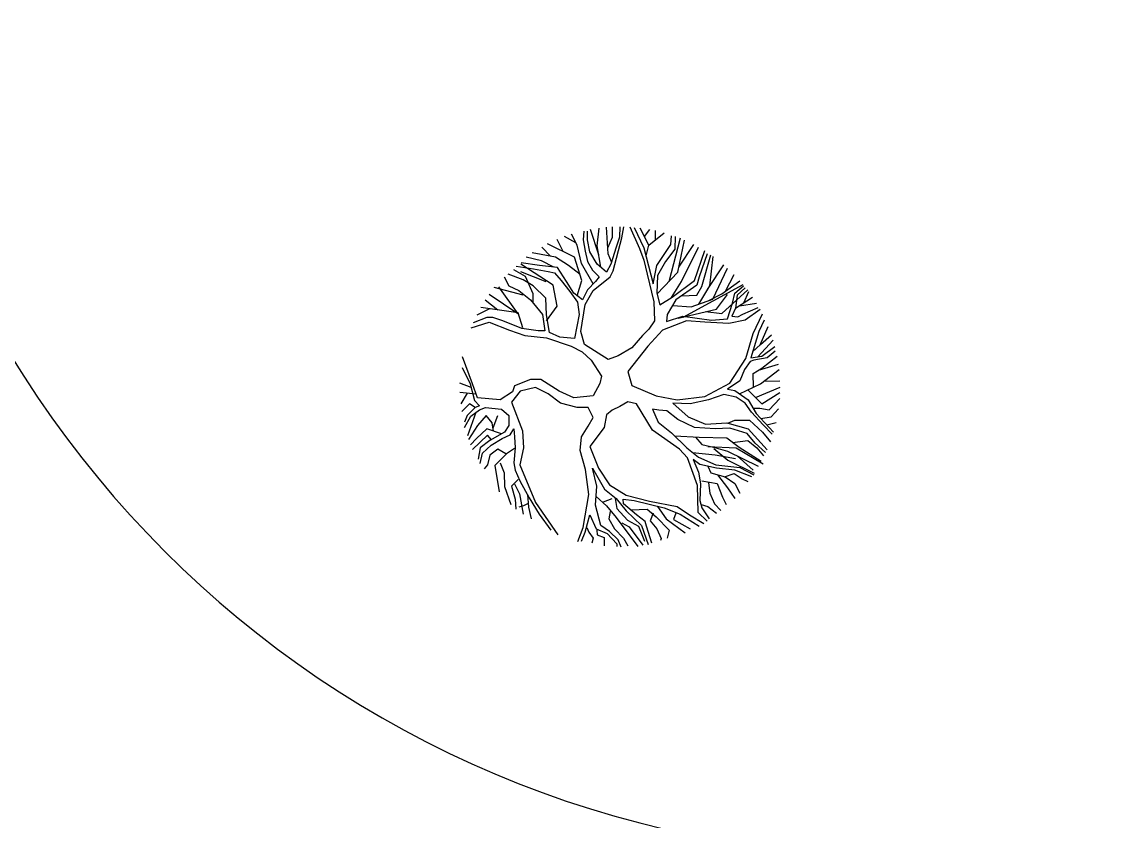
# Model space of a CAD drawing. Extents: x -93062 to 326984, y -142534 to 91021.
# Drawn here: x -56824.9 to -56384.1, y 83243.1 to 83567.3 of the extents above; entities that cross this region are included whole.
import ezdxf
from ezdxf.enums import TextEntityAlignment as Align

# ---------------------------------------------------------------- set-up
doc = ezdxf.new("R2010")
doc.units = 0
doc.header["$LTSCALE"] = 1000
doc.header["$MEASUREMENT"] = 0
doc.layers.get('0').update_dxf_attribs({"color": 8})
doc.styles.add('COMPLEX', font='COMPLEX')
doc.styles.add('hz', font='GEDITXT', dxfattribs={"width": 0.8, "bigfont": 'DXT'})
doc.styles.add('SIMPLEX', font='GEDITXT', dxfattribs={"height": 0.2, "bigfont": 'DXT'})
doc.styles.get("Standard").update_dxf_attribs({"font": 'gbenor.shx', "bigfont": 'gbcbig.shx'})

# ---------------------------------------------------------------- blocks, each defined once
blk = doc.blocks.new('A$C672165B9')
at = {"color": 251}
for p, q in [((4340.9, 17460.3), (4340.2, 17451)), ((4344.9, 17451), (4344.9, 17460.3)), ((4357.2, 17434.7), (4348, 17462.3)), ((4355.6, 17444.5), (4357.5, 17463.8)), ((4367.6, 17435.9), (4365.6, 17464.7)), ((4372.3, 17453.8), (4372.3, 17465.1)), ((4380.3, 17465.3), (4379.7, 17453.8)), ((4382.3, 17453.1), (4384.4, 17465.3)), ((4391.1, 17465), (4401.7, 17441.7)), ((4395.7, 17464.6), (4406.4, 17442.4)), ((4411.8, 17445.3), (4402.2, 17463.9)), ((4406.9, 17454.8), (4412.9, 17462.2)), ((4411.8, 17445.3), (4428.4, 17458.6)), ((4419.1, 17451.1), (4419, 17461)), ((4330.8, 17432.3), (4301.5, 17446.5)), ((4318.3, 17438.4), (4311.7, 17451.3)), ((4332.3, 17447.8), (4319.9, 17454.5)), ((4333.5, 17445.3), (4327.6, 17457.2)), ((4340.2, 17451), (4342.2, 17438.8)), ((4347.6, 17438.1), (4344.9, 17451)), ((4367.2, 17442.4), (4372.3, 17453.8)), ((4373, 17417.3), (4382.3, 17453.1)), ((4379.7, 17453.8), (4376.3, 17443.1)), ((4433.7, 17405.8), (4446.1, 17453.1)), ((4435.8, 17446), (4436.5, 17455.3)), ((4440.5, 17454.6), (4439.9, 17440.9)), ((4443.2, 17415.9), (4450.4, 17450.6)), ((4310.1, 17432.3), (4284.6, 17436.7)), ((4304.7, 17433.3), (4295, 17443.1)), ((4338.2, 17425.2), (4333.5, 17445.3)), ((4342.2, 17438.8), (4344.9, 17427.3)), ((4355.6, 17424.5), (4347.6, 17438.1)), ((4359.3, 17421.3), (4355.6, 17444.5)), ((4371.1, 17426.9), (4367.6, 17435.9)), ((4376.3, 17443.1), (4370.3, 17424.5)), ((4401.7, 17441.7), (4406.4, 17428.8)), ((4406.4, 17442.4), (4416.5, 17403)), ((4408.7, 17433.5), (4411.8, 17445.3)), ((4420.5, 17423), (4435.8, 17446)), ((4439.9, 17440.9), (4429.8, 17427.3)), ((4444.3, 17421.1), (4460.6, 17445.8)), ((4447.2, 17405.8), (4465.8, 17442.9)), ((4461.3, 17406.6), (4472.6, 17439.5)), ((4475.3, 17435.9), (4466.6, 17410.9)), ((4469.3, 17400.1), (4479.2, 17434.6)), ((4307.4, 17401.5), (4272.4, 17424.4)), ((4292.7, 17423), (4272.7, 17425.9)), ((4294.7, 17428.1), (4278.2, 17432.3)), ((4312.1, 17420.9), (4292.7, 17423)), ((4308.2, 17421.3), (4294.7, 17428.1)), ((4324.2, 17423), (4310.1, 17432.3)), ((4336.8, 17413.3), (4324.2, 17423)), ((4338.9, 17406.6), (4330.8, 17432.3)), ((4351, 17403), (4338.2, 17425.2)), ((4344.9, 17427.3), (4350.2, 17418)), ((4365.6, 17415.9), (4355.6, 17424.5)), ((4370.3, 17424.5), (4365.6, 17415.9)), ((4406.4, 17428.8), (4409.8, 17413.7)), ((4416.5, 17403), (4420.5, 17423)), ((4429.8, 17427.3), (4421.1, 17412.3)), ((4476.3, 17398), (4493.4, 17423.7)), ((4478, 17400.8), (4481.9, 17432.7)), ((4254, 17410.9), (4259.3, 17400.8)), ((4274.9, 17407.6), (4258.6, 17413.7)), ((4277.5, 17411), (4264.8, 17418.5)), ((4267.3, 17422.3), (4286, 17419.5)), ((4300, 17405.4), (4272.4, 17416)), ((4285.9, 17392.4), (4277.5, 17411)), ((4286, 17419.5), (4302.1, 17416.6)), ((4302.1, 17416.6), (4308.8, 17415.2)), ((4308.8, 17415.2), (4316.1, 17406.6)), ((4322.2, 17405.8), (4312.1, 17420.9)), ((4350.2, 17418), (4357.6, 17410.9)), ((4350.9, 17395.8), (4369.6, 17410.9)), ((4357.6, 17410.9), (4353.6, 17405.8)), ((4369.6, 17410.9), (4373, 17417.3)), ((4409.8, 17413.7), (4417.1, 17383.6)), ((4421.1, 17412.3), (4420.5, 17392.9)), ((4420.7, 17392.1), (4443.2, 17415.9)), ((4466.6, 17410.9), (4463.9, 17401.5)), ((4481.3, 17386.5), (4497.4, 17420.2)), ((4495.2, 17395.1), (4504.5, 17413.4)), ((4274.9, 17390.7), (4243.3, 17399)), ((4247.9, 17400), (4269, 17370.5)), ((4259.3, 17400.8), (4270, 17395.8)), ((4285.9, 17400.8), (4274.9, 17407.6)), ((4299.4, 17387.4), (4285.9, 17400.8)), ((4312, 17378.9), (4307.4, 17401.5)), ((4316.1, 17406.6), (4325.5, 17394.9)), ((4330.2, 17392.9), (4322.2, 17405.8)), ((4333.8, 17390.2), (4338.9, 17406.6)), ((4353.6, 17405.8), (4344.9, 17396.5)), ((4436.5, 17388.2), (4447.2, 17405.8)), ((4437.2, 17388.6), (4461.3, 17406.6)), ((4463.9, 17401.5), (4441.2, 17385.8)), ((4449.3, 17366.9), (4514.5, 17402.5)), ((4463.9, 17390.8), (4469.3, 17400.1)), ((4466.1, 17380.9), (4478, 17400.8)), ((4491.4, 17392.2), (4510.9, 17406.5)), ((4505.4, 17392.9), (4514.8, 17400.8)), ((4269, 17370.5), (4237.7, 17391.4)), ((4270, 17395.8), (4282.7, 17385.8)), ((4285.9, 17382.3), (4285.9, 17392.4)), ((4300.1, 17369.3), (4299.4, 17387.4)), ((4325.5, 17394.9), (4334, 17383.1)), ((4339.5, 17385.8), (4330.2, 17392.9)), ((4344.9, 17396.5), (4339.5, 17385.8)), ((4342.4, 17380.6), (4350.9, 17395.8)), ((4420.5, 17392.9), (4423.8, 17380.1)), ((4423.8, 17380.1), (4437.2, 17388.6)), ((4447.4, 17390.1), (4463.9, 17390.8)), ((4473.8, 17393.8), (4476.3, 17398)), ((4477.1, 17384.9), (4491.4, 17392.2)), ((4485.3, 17375.7), (4497.4, 17391.5)), ((4491.4, 17370.7), (4519.5, 17396.6)), ((4502.7, 17382.2), (4505.4, 17392.9)), ((4508.1, 17390.8), (4506.1, 17376.5)), ((4506.1, 17376.5), (4524.8, 17388.6)), ((4516.8, 17398.7), (4508.1, 17390.8)), ((4515.1, 17382.4), (4520.5, 17394.7)), ((4238.1, 17375.8), (4224.3, 17369)), ((4269.3, 17371.5), (4228.6, 17377.2)), ((4247.3, 17374.5), (4233.6, 17385.4)), ((4282.7, 17385.8), (4296, 17369.7)), ((4300.4, 17362.9), (4312, 17378.9)), ((4334, 17383.1), (4335.7, 17369.7)), ((4337.5, 17351.4), (4342.4, 17380.6)), ((4417.1, 17383.6), (4417.8, 17362.9)), ((4441.2, 17385.8), (4431.8, 17369.7)), ((4438, 17379.6), (4457.9, 17377.9)), ((4443.8, 17365.6), (4485.3, 17375.7)), ((4457.9, 17377.9), (4481.3, 17386.5)), ((4497.4, 17365), (4502.7, 17382.2)), ((4506.1, 17376.5), (4502.1, 17367.9)), ((4510.5, 17379.3), (4529, 17382)), ((4514.1, 17370), (4530.8, 17377.2)), ((4533, 17375.1), (4516.8, 17363.6)), ((4235.2, 17366.4), (4220.5, 17360.7)), ((4241.9, 17366.4), (4235.2, 17366.4)), ((4252.6, 17362.9), (4241.9, 17366.4)), ((4274.3, 17355.2), (4269.3, 17371.5)), ((4296, 17369.7), (4298.5, 17352)), ((4303.6, 17350.3), (4300.1, 17369.3)), ((4335.7, 17369.7), (4330.8, 17343.5)), ((4431.8, 17369.7), (4431, 17362.1)), ((4431, 17362.1), (4448.7, 17368)), ((4448.7, 17368), (4480, 17363.6)), ((4473.6, 17372.9), (4491.4, 17370.7)), ((4480, 17363.6), (4497.4, 17365)), ((4516.8, 17363.6), (4498.7, 17360)), ((4502.1, 17367.9), (4508.7, 17367.1)), ((4508.7, 17367.1), (4514.1, 17370)), ((4525.5, 17349.2), (4535.6, 17370.4)), ((4537.5, 17363.6), (4531.5, 17351.4)), ((4218.1, 17355.1), (4237.9, 17361.4)), ((4237.9, 17361.4), (4260, 17352.8)), ((4273.2, 17354.5), (4252.6, 17362.9)), ((4260, 17352.8), (4276.6, 17346.9)), ((4291, 17352), (4273.2, 17354.5)), ((4298.5, 17352), (4291, 17352)), ((4341.6, 17337.1), (4337.5, 17351.4)), ((4411.6, 17353.6), (4404.8, 17346.9)), ((4426.7, 17352.8), (4410.7, 17335.1)), ((4417.8, 17362.9), (4411.6, 17353.6)), ((4452.6, 17362.9), (4426.7, 17352.8)), ((4472.6, 17361.4), (4452.6, 17362.9)), ((4498.7, 17360), (4472.6, 17361.4)), ((4531.5, 17351.4), (4522.8, 17322.7)), ((4533.1, 17336.7), (4541.8, 17356.7)), ((4276.6, 17346.9), (4300.2, 17344.4)), ((4300.2, 17344.4), (4327.2, 17335.1)), ((4314.8, 17344.9), (4303.6, 17350.3)), ((4330.8, 17343.5), (4314.8, 17344.9)), ((4404.8, 17346.9), (4393.1, 17333.5)), ((4517.4, 17322), (4525.5, 17349.2)), ((4530.3, 17323.6), (4547.1, 17341.9)), ((4533.5, 17337.1), (4545.2, 17347.7)), ((4327.2, 17335.1), (4339, 17329.2)), ((4339, 17329.2), (4348.9, 17319.9)), ((4367.6, 17320.6), (4341.6, 17337.1)), ((4393.1, 17333.5), (4378.3, 17324.9)), ((4410.7, 17335.1), (4389, 17307.7)), ((4524.7, 17329.1), (4533.5, 17337.1)), ((4534.8, 17324.2), (4548.9, 17334.9)), ((4549.5, 17329.9), (4540.8, 17322.7)), ((4219.8, 17294.1), (4208.9, 17323.7)), ((4348.9, 17319.9), (4360.3, 17302.7)), ((4378.3, 17324.9), (4367.6, 17320.6)), ((4500, 17294.8), (4517.4, 17322)), ((4522.1, 17318.4), (4516.1, 17309.8)), ((4526.1, 17319.9), (4522.1, 17318.4)), ((4522.8, 17322.7), (4534.8, 17324.2)), ((4540.8, 17322.7), (4526.1, 17319.9)), ((4534.8, 17311.3), (4551.5, 17324.5)), ((4208.5, 17312), (4217.2, 17294.1)), ((4389, 17307.7), (4393.1, 17292.6)), ((4516.1, 17309.8), (4510.7, 17297.6)), ((4525.5, 17305.5), (4534.8, 17311.3)), ((4525.8, 17290.5), (4525.5, 17305.5)), ((4531.1, 17309), (4553, 17315.5)), ((4533.5, 17294.1), (4553.7, 17309.9)), ((4218.1, 17290.4), (4205.8, 17294.8)), ((4217.2, 17294.1), (4221.8, 17276.2)), ((4225.2, 17279), (4219.8, 17294.1)), ((4282.7, 17299.1), (4265.3, 17291.9)), ((4294.1, 17299.1), (4282.7, 17299.1)), ((4314.1, 17286.2), (4294.1, 17299.1)), ((4358.4, 17294.6), (4350.9, 17281.2)), ((4360.3, 17302.7), (4358.4, 17294.6)), ((4393.1, 17292.6), (4419.8, 17281.2)), ((4472.6, 17280.4), (4500, 17294.8)), ((4510.7, 17297.6), (4497.4, 17288.3)), ((4510.4, 17283.5), (4533.5, 17294.1)), ((4537.5, 17297.2), (4554.6, 17297.6)), ((4223.8, 17283), (4205.9, 17284.8)), ((4213.9, 17284), (4206.8, 17272.5)), ((4263.3, 17285.5), (4249.9, 17276.9)), ((4271.6, 17286.2), (4262.3, 17274.4)), ((4265.3, 17291.9), (4263.3, 17285.5)), ((4288.4, 17290.4), (4271.6, 17286.2)), ((4302.1, 17283.3), (4288.4, 17290.4)), ((4315.5, 17273.3), (4302.1, 17283.3)), ((4330.2, 17279), (4314.1, 17286.2)), ((4350.9, 17281.2), (4330.2, 17279)), ((4350.9, 17281.2), (4350.9, 17281.2)), ((4419.8, 17281.2), (4442.5, 17276.9)), ((4442.5, 17276.9), (4472.6, 17280.4)), ((4493.4, 17282.6), (4476.6, 17276.9)), ((4506.7, 17279.7), (4493.4, 17282.6)), ((4497.4, 17288.3), (4505.4, 17286.9)), ((4505.4, 17286.9), (4520.1, 17276.9)), ((4519.7, 17287.8), (4534.8, 17272.6)), ((4527.9, 17279.5), (4554.7, 17290.5)), ((4534.8, 17272.6), (4554.6, 17284.8)), ((4216.5, 17272.6), (4207.9, 17264.2)), ((4222.5, 17268.3), (4216.5, 17272.6)), ((4221.8, 17276.2), (4227.2, 17270.4)), ((4227.2, 17270.4), (4222.5, 17268.3)), ((4249.9, 17276.9), (4225.2, 17279)), ((4262.3, 17274.4), (4274, 17243.2)), ((4333.5, 17268.3), (4315.5, 17273.3)), ((4380.3, 17269.7), (4371.6, 17265.4)), ((4389, 17274.7), (4380.3, 17269.7)), ((4398.4, 17272.6), (4389, 17274.7)), ((4415.8, 17243.9), (4398.4, 17272.6)), ((4456.6, 17272.6), (4437.9, 17273.3)), ((4437.9, 17273.3), (4454.6, 17258.2)), ((4476.6, 17276.9), (4456.6, 17272.6)), ((4516.8, 17273.3), (4506.7, 17279.7)), ((4523.4, 17263.3), (4516.8, 17273.3)), ((4520.1, 17276.9), (4528.8, 17261.8)), ((4542.8, 17266.1), (4554.3, 17278.3)), ((4213.8, 17259.7), (4211.1, 17252.5)), ((4211.1, 17246.8), (4217.8, 17259)), ((4222.5, 17268.3), (4213.8, 17259.7)), ((4223.4, 17263.2), (4214.1, 17237.8)), ((4217.8, 17259), (4227.2, 17266.1)), ((4234.6, 17259.7), (4225.2, 17248.9)), ((4227.2, 17266.1), (4233.9, 17268.3)), ((4233.9, 17268.3), (4251.3, 17266.8)), ((4241.2, 17251.8), (4234.6, 17259.7)), ((4242, 17246.2), (4247.3, 17259.7)), ((4251.3, 17266.8), (4259.3, 17259.7)), ((4259.3, 17259.7), (4259.3, 17248.9)), ((4345.6, 17268.3), (4333.5, 17268.3)), ((4350.9, 17257.5), (4345.6, 17268.3)), ((4345.6, 17248.2), (4350.9, 17257.5)), ((4365.6, 17260.4), (4363, 17246.8)), ((4371.6, 17265.4), (4365.6, 17260.4)), ((4422.5, 17265.4), (4415.8, 17266.8)), ((4415.8, 17266.8), (4421.8, 17252.5)), ((4431.2, 17264.7), (4422.5, 17265.4)), ((4443.2, 17255.4), (4431.2, 17264.7)), ((4454.6, 17258.2), (4473.3, 17250.4)), ((4536.2, 17249.6), (4523.4, 17263.3)), ((4525.3, 17267.8), (4532.8, 17267.6)), ((4528.8, 17261.8), (4547.5, 17241.8)), ((4532.8, 17267.6), (4542.8, 17266.1)), ((4533.7, 17256.5), (4544.8, 17258.2)), ((4544.8, 17258.2), (4553.1, 17266.9)), ((4225.2, 17248.9), (4215.4, 17233.7)), ((4235.2, 17245.3), (4223.9, 17234.6)), ((4251.2, 17239.8), (4235.2, 17245.3)), ((4242.4, 17242.8), (4241.2, 17251.8)), ((4259.3, 17248.9), (4254.6, 17241.8)), ((4260.6, 17238.9), (4264.6, 17245.3)), ((4264.6, 17245.3), (4265.3, 17236.7)), ((4338.2, 17236.7), (4345.6, 17248.2)), ((4363, 17246.8), (4347.6, 17226)), ((4421.8, 17252.5), (4436.5, 17241)), ((4461.3, 17246.8), (4443.2, 17255.4)), ((4484, 17245.3), (4461.3, 17246.8)), ((4473.3, 17250.4), (4496.7, 17251.8)), ((4500, 17246.1), (4484, 17245.3)), ((4496.7, 17251.8), (4520.1, 17245.3)), ((4497.9, 17251.4), (4505.4, 17254.7)), ((4518.8, 17240.3), (4500, 17246.1)), ((4505.4, 17254.7), (4521.4, 17254.7)), ((4520.1, 17245.3), (4540.8, 17222.4)), ((4521.4, 17254.7), (4535.5, 17241.8)), ((4546.2, 17239.6), (4536.2, 17249.6)), ((4540.1, 17249.7), (4550.4, 17252.1)), ((4223.9, 17234.6), (4217.5, 17228)), ((4235.9, 17238.2), (4219.6, 17222.9)), ((4240.2, 17233.4), (4235.9, 17238.2)), ((4254.6, 17241.8), (4238.6, 17232.4)), ((4239.9, 17227.4), (4251.9, 17234.6)), ((4251.9, 17234.6), (4260.6, 17238.9)), ((4265.3, 17236.7), (4266, 17224.6)), ((4274, 17243.2), (4275.3, 17224.6)), ((4336.9, 17221.7), (4338.2, 17236.7)), ((4445.3, 17223), (4415.8, 17243.9)), ((4436.5, 17241), (4453.2, 17224.6)), ((4439.9, 17237.5), (4466.6, 17236)), ((4462.6, 17236), (4469.3, 17228.2)), ((4466.6, 17236), (4496.7, 17235.3)), ((4496.7, 17235.3), (4510.1, 17225.3)), ((4527.5, 17229.6), (4518.8, 17240.3)), ((4535.5, 17241.8), (4544.2, 17231.2)), ((4227.9, 17224.6), (4225.9, 17212.4)), ((4238.6, 17232.4), (4227.9, 17224.6)), ((4230.5, 17218.8), (4239.9, 17227.4)), ((4247.3, 17223.1), (4238.6, 17216.7)), ((4255.9, 17218.1), (4247.3, 17223.1)), ((4265.3, 17223.8), (4256.6, 17218.1)), ((4266, 17224.6), (4264.6, 17208.1)), ((4275.3, 17224.6), (4271.3, 17205.9)), ((4342.9, 17200.9), (4336.9, 17221.7)), ((4347.6, 17226), (4356.9, 17202.4)), ((4453.7, 17213.7), (4445.3, 17223)), ((4453.2, 17224.6), (4465.9, 17214.5)), ((4469.3, 17228.2), (4482, 17225.3)), ((4476, 17226), (4506.9, 17224.7)), ((4482, 17225.3), (4497.4, 17221)), ((4482.7, 17223.8), (4497.6, 17211.2)), ((4502.7, 17230.3), (4519.4, 17232.4)), ((4506.9, 17224.7), (4536.4, 17207)), ((4510.1, 17225.3), (4534.1, 17210.2)), ((4519.4, 17232.4), (4529.5, 17224.6)), ((4538.8, 17219.6), (4527.5, 17229.6)), ((4529.5, 17224.6), (4536.8, 17216)), ((4227.9, 17207.4), (4230.5, 17218.8)), ((4238.6, 17216.7), (4235.9, 17205.9)), ((4256.6, 17218.1), (4243.9, 17205.2)), ((4464.7, 17183.4), (4453.7, 17213.7)), ((4459.2, 17219.6), (4484.1, 17217.1)), ((4467.3, 17206.6), (4459.9, 17211.7)), ((4459.9, 17211.7), (4465.9, 17198.1)), ((4465.9, 17214.5), (4484.7, 17205.9)), ((4484.1, 17217.1), (4506, 17212.9)), ((4497.4, 17221), (4530.8, 17204.5)), ((4497.6, 17211.2), (4526.3, 17196.9)), ((4508.1, 17216), (4525.4, 17200.2)), ((4235.9, 17205.9), (4232.5, 17201.6)), ((4243.9, 17205.2), (4248.6, 17176.6)), ((4249.9, 17208.1), (4254, 17197.3)), ((4264.6, 17208.1), (4266, 17200.2)), ((4266, 17200.2), (4271.3, 17188.7)), ((4271.3, 17205.9), (4288.1, 17165.1)), ((4346.2, 17173.7), (4342.9, 17200.9)), ((4354.9, 17183), (4350.2, 17202.4)), ((4350.2, 17202.4), (4363.6, 17179.4)), ((4356.9, 17202.4), (4369, 17184.4)), ((4465.9, 17198.1), (4467.9, 17185.2)), ((4485.3, 17202.4), (4467.3, 17206.6)), ((4476, 17204.5), (4479.3, 17197.3)), ((4484.7, 17205.9), (4510.7, 17203.1)), ((4505.4, 17200.2), (4485.3, 17202.4)), ((4524.1, 17193), (4505.4, 17200.2)), ((4510.7, 17203.1), (4526.1, 17195.2)), ((4254, 17197.3), (4254.6, 17182.3)), ((4269.3, 17190.2), (4262, 17183)), ((4271.3, 17188.7), (4281.4, 17170.1)), ((4469.3, 17188.7), (4486, 17185.9)), ((4476.6, 17186.6), (4478, 17175.1)), ((4479.3, 17197.3), (4494.7, 17193)), ((4486, 17185.9), (4492, 17170.8)), ((4486.7, 17195.2), (4497.4, 17180.9)), ((4494, 17193), (4504.7, 17196.6)), ((4494.7, 17193), (4505.4, 17185.9)), ((4504.7, 17196.6), (4513.4, 17190.9)), ((4505.4, 17185.9), (4510.7, 17175.1)), ((4513.4, 17190.9), (4519.4, 17188)), ((4254.6, 17182.3), (4261.3, 17163)), ((4262, 17183), (4266, 17168.7)), ((4265.3, 17185.2), (4270.7, 17174.4)), ((4270.7, 17174.4), (4274.9, 17152.2)), ((4353.6, 17162.2), (4354.9, 17183)), ((4363.6, 17179.4), (4376.3, 17169.4)), ((4369, 17184.4), (4387, 17173)), ((4465.3, 17154.3), (4464.7, 17183.4)), ((4467.9, 17185.2), (4467.3, 17167.2)), ((4478, 17175.1), (4483.3, 17163.7)), ((4497.4, 17180.9), (4505.4, 17169.4)), ((4266, 17168.7), (4266.7, 17157.9)), ((4279.4, 17163.7), (4275.3, 17161.5)), ((4279.4, 17173.7), (4280.7, 17160.1)), ((4281.4, 17170.1), (4292.1, 17152.2)), ((4288.1, 17165.1), (4312.6, 17130)), ((4340.2, 17137.9), (4346.2, 17173.7)), ((4359.6, 17140), (4353.6, 17162.2)), ((4354.3, 17171.5), (4365.6, 17161.5)), ((4362.3, 17165.8), (4371.6, 17169.4)), ((4375, 17169.4), (4377, 17158.6)), ((4376.3, 17169.4), (4387, 17155.8)), ((4384.3, 17163.7), (4383.7, 17168.7)), ((4383.7, 17168.7), (4395.7, 17167.2)), ((4398.4, 17151.5), (4384.3, 17163.7)), ((4387, 17173), (4412.4, 17166.5)), ((4395.7, 17167.2), (4428.5, 17159.4)), ((4412.4, 17166.5), (4442.5, 17160.8)), ((4467.3, 17167.2), (4469.3, 17159.4)), ((4468.6, 17163), (4476, 17160.8)), ((4483.3, 17163.7), (4490, 17156.5)), ((4492, 17170.8), (4496, 17163)), ((4275.3, 17161.5), (4270, 17160.1)), ((4280.7, 17160.1), (4283.4, 17147.2)), ((4292.1, 17152.2), (4304.8, 17135)), ((4342.2, 17132.9), (4347.6, 17151.5)), ((4347.6, 17151.5), (4354.3, 17136.4)), ((4365.6, 17161.5), (4376.3, 17148.6)), ((4369.6, 17155.1), (4368.3, 17147.2)), ((4377, 17158.6), (4388.4, 17145.7)), ((4387, 17155.8), (4403.7, 17140)), ((4392.4, 17157.2), (4409.8, 17157.9)), ((4407.8, 17144.3), (4398.4, 17151.5)), ((4409.8, 17157.9), (4419.8, 17149.3)), ((4416.5, 17153.6), (4413.1, 17145)), ((4421.1, 17160.8), (4430.5, 17147.2)), ((4428.5, 17159.4), (4445.9, 17152.2)), ((4441.2, 17153.6), (4438.5, 17146.5)), ((4442.5, 17160.8), (4455.9, 17151.5)), ((4445.9, 17152.2), (4466.6, 17139.3)), ((4455.9, 17151.5), (4471.7, 17142.2)), ((4475.3, 17144.6), (4465.3, 17154.3)), ((4469.3, 17159.4), (4477.3, 17147.2)), ((4476, 17160.8), (4485.3, 17153.6)), ((4369, 17133.6), (4359.6, 17140)), ((4368.3, 17147.2), (4374.3, 17136.4)), ((4376.3, 17148.6), (4399.7, 17117.1)), ((4382.3, 17142.9), (4390.4, 17138.6)), ((4388.4, 17145.7), (4400.4, 17139.3)), ((4390.4, 17138.6), (4405.1, 17118.5)), ((4400.4, 17139.3), (4407.1, 17122.8)), ((4403.7, 17140), (4411.1, 17119.2)), ((4409.1, 17139.3), (4407.8, 17144.3)), ((4415.1, 17120.7), (4409.1, 17139.3)), ((4413.1, 17145), (4420.5, 17136.4)), ((4419.8, 17149.3), (4433.8, 17135)), ((4430.5, 17147.2), (4451.2, 17132.1)), ((4438.5, 17146.5), (4456.6, 17136.4)), ((4334.3, 17122.5), (4340.2, 17137.9)), ((4338.2, 17122.8), (4342.2, 17132.9)), ((4344.2, 17137.9), (4346.2, 17132.9)), ((4346.2, 17132.9), (4350.9, 17126.4)), ((4354.3, 17136.4), (4366.3, 17131.4)), ((4354.9, 17135), (4355.6, 17130)), ((4355.6, 17130), (4363, 17127.1)), ((4363, 17127.1), (4363, 17117.8)), ((4366.3, 17131.4), (4377, 17119.9)), ((4378.3, 17124.3), (4369, 17133.6)), ((4374.3, 17136.4), (4384.3, 17126.4)), ((4420.5, 17136.4), (4425.1, 17125.7)), ((4433.8, 17135), (4431.8, 17126.4)), ((4350.9, 17126.4), (4349.6, 17120.7)), ((4377, 17119.9), (4377, 17117.1)), ((4381.7, 17116.4), (4378.3, 17124.3)), ((4384.3, 17126.4), (4389, 17117.8)), ((4425.1, 17125.7), (4424.5, 17123.5))]:
    blk.add_line(p, q, dxfattribs=at)
at = {"color": 251, "ltscale": 5}
blk.add_arc((11855.3, 24278.2), 7862.5, 192.57812, 262.83378, dxfattribs=at)
at = {"color": 251}
blk.add_arc((4684.7, 17912.7), 1132.2, 180, 270, dxfattribs=at)
at = {"color": 251, "style": 'SIMPLEX', "width": 0.8}
for height, p in [(75.5, (5032.8, 24516.1)), (75.5, (4692.1, 24249.2)), (251.6, (24745.2, 6386.7))]:
    blk.add_attdef('JZW', text='', height=height, rotation=360, dxfattribs=at).set_placement(p, align=Align.MIDDLE)
at = {"color": 251, "style": 'COMPLEX', "width": 1.041667}
for height, p, p2 in [(135.3, (18779.9, 24022.5), (18900.7, 24022.5)), (112.7, (24159.1, 23918), (24259.7, 23918)), (112.7, (19107.7, 22514.6), (19208.3, 22514.6)), (112.7, (19107.7, 21130.8), (19208.3, 21130.8)), (112.7, (19107.7, 19910.6), (19208.3, 19910.6)), (112.7, (19107.7, 19155.8), (19208.3, 19155.8)), (112.7, (19107.7, 17646.2), (19208.3, 17646.2)), (112.7, (19107.7, 16262.4), (19208.3, 16262.4)), (112.7, (19107.7, 15255.9), (19208.3, 15255.9)), (112.7, (19107.7, 14167), (19208.3, 14167)), (112.7, (19107.7, 13933.9), (19208.3, 13933.9)), (112.7, (19107.7, 12878.3), (19208.3, 12878.3)), (146.5, (35125.9, 12740.3), (35256.8, 12740.3)), (112.7, (19107.7, 11494.5), (19208.3, 11494.5)), (112.7, (19107.7, 10274.2), (19208.3, 10274.2)), (112.7, (19107.7, 9519.4), (19208.3, 9519.4)), (112.7, (19107.7, 8009.8), (19208.3, 8009.8)), (112.7, (19107.7, 6626), (19208.3, 6626)), (112.7, (19107.7, 5619.6), (19208.3, 5619.6)), (112.7, (18534.3, 4487.4), (18635, 4487.4)), (135.3, (10257.2, 2831.6), (10378, 2831.6)), (135.3, (9845, 2443.5), (9965.8, 2443.5))]:
    blk.add_attdef('A', text='', height=height, dxfattribs=at).set_placement(p, p2, align=Align.FIT)
at = {"color": 251, "style": 'hz', "width": 0.8}
for p in [(16426.9, 23704), (10887.9, 22293), (14720.8, 19772.4), (17974.9, 19082.8), (25961.4, 18486), (38100.4, 18366.3), (11528.9, 17640.7), (26545.9, 15647), (10782.8, 15493.4), (17847.7, 14761.2), (11764.5, 12831.7), (14968.4, 10742.1), (5313.3, 9148.4), (25534.1, 9009.2), (3089.1, 8401.9), (26406.5, 6157.4), (17784.5, 5258), (29076.2, 4512.3), (15144.7, 4201.8), (37066.7, 4015)]:
    blk.add_attdef('9.80', p, '', height=440.3, dxfattribs=at)
at = {"color": 251, "style": 'COMPLEX', "width": 1.041667}
for height, p, p2 in [(135.3, (18273.7, 23709.6), (18273.7, 23588.8)), (146.5, (34895.1, 12644.2), (34895.1, 12513.3))]:
    blk.add_attdef('A', text='', height=height, rotation=270, dxfattribs=at).set_placement(p, p2, align=Align.FIT)
at = {"color": 251, "style": 'COMPLEX', "text_generation_flag": 4, "width": 1.041667}
for p, p2 in [((32232.5, 22773.3), (32353.3, 22773.3)), ((25004, 19495), (25124.8, 19495)), ((37956.5, 15917.2), (38077.2, 15917.2)), ((37584.1, 15544.8), (37704.9, 15544.8)), ((30848.7, 13137), (30969.5, 13137)), ((30933.8, 10635.5), (31054.6, 10635.5)), ((31191.9, 10370.8), (31312.7, 10370.8)), ((25004, 9858.6), (25124.8, 9858.6))]:
    blk.add_attdef('A', text='', height=135.3, dxfattribs=at).set_placement(p, p2, align=Align.FIT)
at = {"color": 251, "width": 0.8, "flags": 9}
for tag, p in [('YSIZE', (4070.3, 20399.8)), ('XSIZE', (4025.5, 20391)), ('YSIZE', (4113.1, 20385.5)), ('XSIZE', (4021, 20376.2)), ('YSIZE', (4070.3, 19770.8)), ('XSIZE', (4025.5, 19762)), ('YSIZE', (4113.1, 19756.5)), ('XSIZE', (4021, 19747.2)), ('YSIZE', (4070.3, 19141.8)), ('XSIZE', (4025.5, 19133)), ('YSIZE', (4113.1, 19127.5)), ('XSIZE', (4021, 19118.2)), ('YSIZE', (4070.3, 18512.7)), ('XSIZE', (4025.5, 18504)), ('XSIZE', (4021, 18489.2)), ('YSIZE', (4113.1, 18498.4)), ('XSIZE', (4025.5, 17875)), ('YSIZE', (4070.3, 17883.7)), ('YSIZE', (4113.1, 17869.4)), ('XSIZE', (4021, 17860.2)), ('XSIZE', (4350.4, 17282.1)), ('YSIZE', (4395.3, 17290.8)), ('YSIZE', (4438.1, 17276.5)), ('XSIZE', (4345.9, 17267.3)), ('YSIZE', (5105.1, 17097.7)), ('YSIZE', (5734.1, 17097.7)), ('XSIZE', (5060.2, 17088.9)), ('YSIZE', (5147.9, 17083.4)), ('XSIZE', (5689.2, 17088.9)), ('YSIZE', (5776.9, 17083.4)), ('XSIZE', (5055.7, 17074.1)), ('XSIZE', (5684.7, 17074.1))]:
    blk.add_attdef(tag, p, '', height=0.0687, dxfattribs=at)

msp = doc.modelspace()

# ---------------------------------------------------------------- block references
at = {"xscale": 0.3724428399518654, "yscale": 0.3724428399518654, "zscale": 0.3724428399518654}
msp.add_blockref('A$C672165B9', (-58213.59, 76979.33), dxfattribs=at)

doc.saveas('drawing.dxf')
